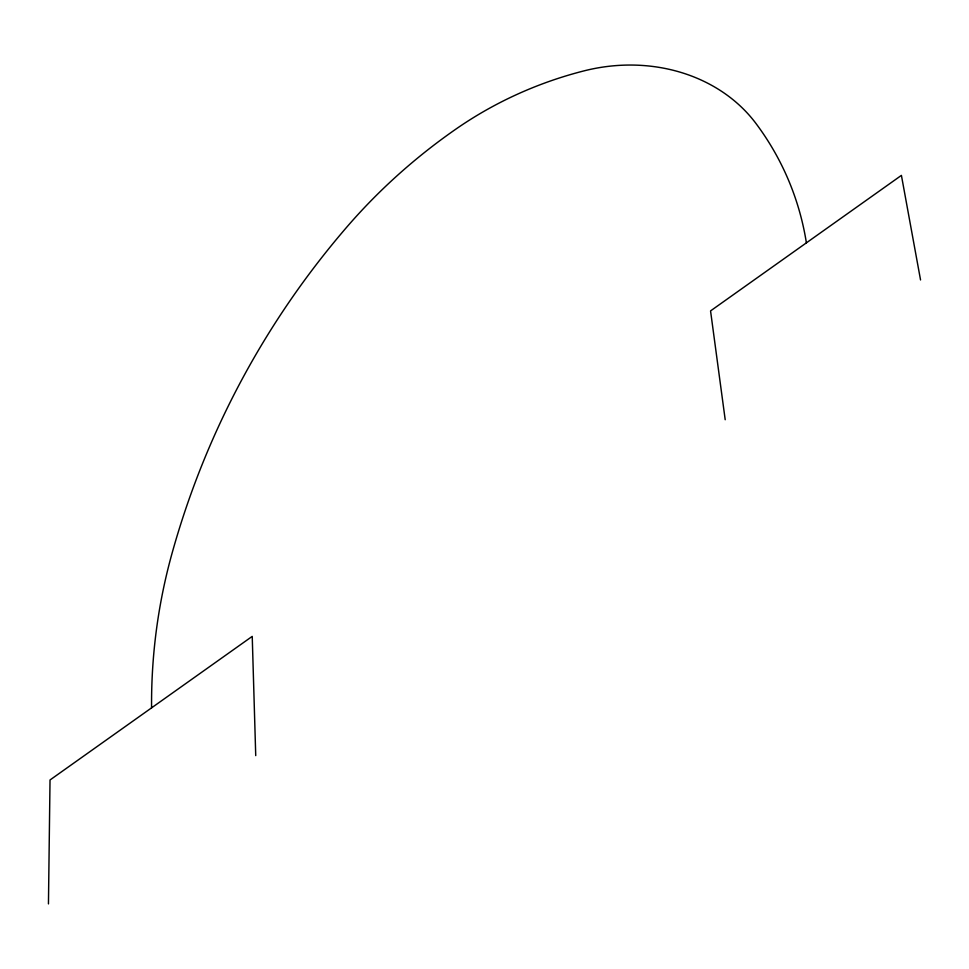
<?xml version="1.0" encoding="UTF-8"?>
<svg xmlns="http://www.w3.org/2000/svg" width="969" height="969" viewBox="0 0 969 969"><rect width="100%" height="100%" fill="white"/><g stroke="black" fill="none" stroke-linecap="round" stroke-linejoin="round"><path stroke-width="1.45" d="M48.45 903.907L50.025 779.972L252.231 636.379L255.731 755.614M920.55 279.956L901.412 175.377L710.556 310.904L725.2 419.722M806.39 242.844A346.708 304.799 -23.2 0 0 756.002 123.535A164.5 142.382 -15.7 0 0 584.234 70.822A361.146 325.548 -13.6 0 0 456.072 128.986A598.491 557.187 -1.2 0 0 345.921 228.115A1017.123 927.006 25.9 0 0 172.337 552.269A606.945 582.381 -0.1 0 0 151.576 707.867"/></g></svg>
